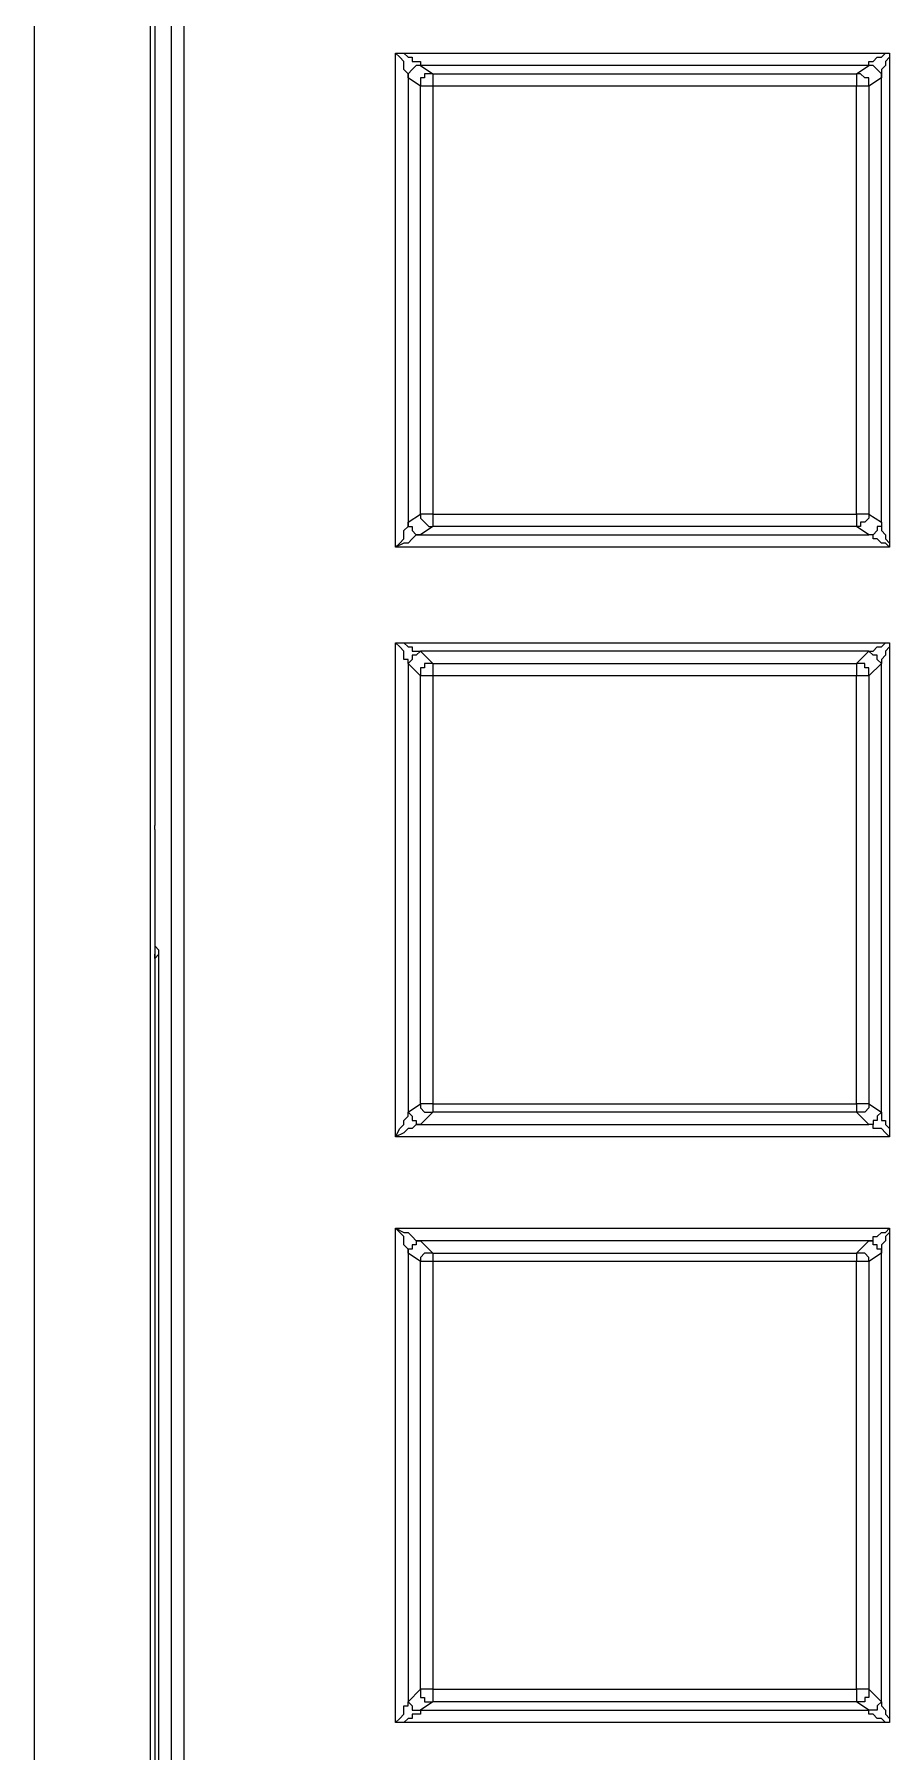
# Model space of a CAD drawing. Header units: centimetres. Extents: x -12.2 to 12.2, y -6.1 to 6.1.
# Drawn here: x -5.779 to -5.052, y 0.757 to 2.215 of the extents above; entities that cross this region are included whole.
import ezdxf

# ---------------------------------------------------------------- set-up
doc = ezdxf.new("R2010")
doc.units = ezdxf.units.CM
doc.header["$MEASUREMENT"] = 0
doc.layers.add('Camada 1', color=7, linetype='Continuous')

msp = doc.modelspace()

# ---------------------------------------------------------------- linework, layer by layer
at = {"layer": 'Camada 1', "lineweight": 9}
for points in [[(-5.65215, 3.74466), (-5.65215, 3.74466), (-5.65215, -2.02326), (-5.65215, -2.02326)], [(-5.66273, -2.02326), (-5.66273, -2.02326), (-5.66273, 3.72349), (-5.66273, 3.72349)], [(-5.77915, -2.05501), (-5.77915, -2.05501), (-5.77915, 3.66705), (-5.77915, 3.66705)], [(-5.68037, -2.05501), (-5.68037, -2.05501), (-5.68037, 3.66705), (-5.68037, 3.66705)], [(-5.67684, 2.44291), (-5.67684, 2.44291), (-5.67684, 1.54333), (-5.67684, 1.54333)], [(-5.47223, 2.19949), (-5.47223, 2.19949), (-5.05242, 2.19949), (-5.05242, 2.19949)], [(-5.47223, 1.77969), (-5.47223, 1.77969), (-5.47223, 2.19949), (-5.47223, 2.19949)], [(-5.07006, 2.18891), (-5.07006, 2.18891), (-5.45106, 2.18891), (-5.45106, 2.18891)], [(-5.45106, 2.18891), (-5.45106, 2.18891), (-5.44048, 2.18186), (-5.44048, 2.18186)], [(-5.08065, 2.18186), (-5.08065, 2.18186), (-5.07006, 2.18891), (-5.07006, 2.18891)], [(-5.05242, 2.19949), (-5.05242, 2.19949), (-5.05242, 1.77969), (-5.05242, 1.77969)], [(-5.46165, 2.17833), (-5.46165, 2.17833), (-5.46165, 1.80086), (-5.46165, 1.80086)], [(-5.45106, 2.17127), (-5.45106, 2.17127), (-5.46165, 2.17833), (-5.46165, 2.17833)], [(-5.44048, 2.18186), (-5.44048, 2.18186), (-5.08065, 2.18186), (-5.08065, 2.18186)], [(-5.05948, 2.17833), (-5.05948, 2.17833), (-5.07006, 2.17127), (-5.07006, 2.17127)], [(-5.05948, 1.80086), (-5.05948, 1.80086), (-5.05948, 2.17833), (-5.05948, 2.17833)], [(-5.45106, 1.80791), (-5.45106, 1.80791), (-5.45106, 2.17127), (-5.45106, 2.17127)], [(-5.08065, 2.17127), (-5.08065, 2.17127), (-5.44048, 2.17127), (-5.44048, 2.17127)], [(-5.44048, 2.17127), (-5.44048, 2.17127), (-5.44048, 1.80791), (-5.44048, 1.80791)], [(-5.08065, 1.80791), (-5.08065, 1.80791), (-5.08065, 2.17127), (-5.08065, 2.17127)], [(-5.07006, 2.17127), (-5.07006, 2.17127), (-5.07006, 1.80791), (-5.07006, 1.80791)], [(-5.46165, 1.80086), (-5.46165, 1.80086), (-5.45106, 1.80791), (-5.45106, 1.80791)], [(-5.44048, 1.79733), (-5.44048, 1.79733), (-5.45106, 1.79027), (-5.45106, 1.79027)], [(-5.44048, 1.80791), (-5.44048, 1.80791), (-5.08065, 1.80791), (-5.08065, 1.80791)], [(-5.08065, 1.79733), (-5.08065, 1.79733), (-5.44048, 1.79733), (-5.44048, 1.79733)], [(-5.07006, 1.79027), (-5.07006, 1.79027), (-5.08065, 1.79733), (-5.08065, 1.79733)], [(-5.07006, 1.80791), (-5.07006, 1.80791), (-5.05948, 1.80086), (-5.05948, 1.80086)], [(-5.45106, 1.79027), (-5.45106, 1.79027), (-5.07006, 1.79027), (-5.07006, 1.79027)], [(-5.05242, 1.77969), (-5.05242, 1.77969), (-5.47223, 1.77969), (-5.47223, 1.77969)], [(-5.47223, 1.69855), (-5.47223, 1.69855), (-5.05242, 1.69855), (-5.05242, 1.69855)], [(-5.47223, 1.27874), (-5.47223, 1.27874), (-5.47223, 1.69855), (-5.47223, 1.69855)], [(-5.05242, 1.69855), (-5.05242, 1.69855), (-5.05242, 1.27874), (-5.05242, 1.27874)], [(-5.46165, 1.68091), (-5.46165, 1.68091), (-5.46165, 1.29991), (-5.46165, 1.29991)], [(-5.45106, 1.67033), (-5.45106, 1.67033), (-5.46165, 1.68091), (-5.46165, 1.68091)], [(-5.07006, 1.69149), (-5.07006, 1.69149), (-5.45106, 1.69149), (-5.45106, 1.69149)], [(-5.45106, 1.69149), (-5.45106, 1.69149), (-5.44048, 1.68091), (-5.44048, 1.68091)], [(-5.44048, 1.68091), (-5.44048, 1.68091), (-5.08065, 1.68091), (-5.08065, 1.68091)], [(-5.08065, 1.68091), (-5.08065, 1.68091), (-5.07006, 1.69149), (-5.07006, 1.69149)], [(-5.05948, 1.68091), (-5.05948, 1.68091), (-5.07006, 1.67033), (-5.07006, 1.67033)], [(-5.05948, 1.29991), (-5.05948, 1.29991), (-5.05948, 1.68091), (-5.05948, 1.68091)], [(-5.45106, 1.30697), (-5.45106, 1.30697), (-5.45106, 1.67033), (-5.45106, 1.67033)], [(-5.08065, 1.67033), (-5.08065, 1.67033), (-5.44048, 1.67033), (-5.44048, 1.67033)], [(-5.44048, 1.67033), (-5.44048, 1.67033), (-5.44048, 1.30697), (-5.44048, 1.30697)], [(-5.08065, 1.30697), (-5.08065, 1.30697), (-5.08065, 1.67033), (-5.08065, 1.67033)], [(-5.07006, 1.67033), (-5.07006, 1.67033), (-5.07006, 1.30697), (-5.07006, 1.30697)], [(-5.67684, 1.5398), (-5.67684, 1.5398), (-5.67684, 1.54333), (-5.67684, 1.54333)], [(-5.67684, 1.5398), (-5.67684, 1.5398), (-5.67684, -1.55406), (-5.67684, -1.55406)], [(-5.67331, 1.43397), (-5.67331, 1.43397), (-5.67684, 1.43044), (-5.67684, 1.43044)], [(-5.67684, 1.43044), (-5.67684, 1.43044), (-5.67684, -1.4447), (-5.67684, -1.4447)], [(-5.67684, 1.43044), (-5.67684, 1.43044), (-5.67684, 1.43044), (-5.67684, 1.43044)], [(-5.67331, -1.44823), (-5.67331, -1.44823), (-5.67331, 1.43397), (-5.67331, 1.43397)], [(-5.46165, 1.29991), (-5.46165, 1.29991), (-5.45106, 1.30697), (-5.45106, 1.30697)], [(-5.44048, 1.29991), (-5.44048, 1.29991), (-5.45106, 1.28933), (-5.45106, 1.28933)], [(-5.44048, 1.30697), (-5.44048, 1.30697), (-5.08065, 1.30697), (-5.08065, 1.30697)], [(-5.08065, 1.29991), (-5.08065, 1.29991), (-5.44048, 1.29991), (-5.44048, 1.29991)], [(-5.07006, 1.28933), (-5.07006, 1.28933), (-5.08065, 1.29991), (-5.08065, 1.29991)], [(-5.07006, 1.30697), (-5.07006, 1.30697), (-5.05948, 1.29991), (-5.05948, 1.29991)], [(-5.45106, 1.28933), (-5.45106, 1.28933), (-5.07006, 1.28933), (-5.07006, 1.28933)], [(-5.05242, 1.27874), (-5.05242, 1.27874), (-5.47223, 1.27874), (-5.47223, 1.27874)], [(-5.47223, 1.20113), (-5.47223, 1.20113), (-5.05242, 1.20113), (-5.05242, 1.20113)], [(-5.47223, 0.78133), (-5.47223, 0.78133), (-5.47223, 1.20113), (-5.47223, 1.20113)], [(-5.05242, 1.20113), (-5.05242, 1.20113), (-5.05242, 0.78133), (-5.05242, 0.78133)], [(-5.07006, 1.19055), (-5.07006, 1.19055), (-5.45106, 1.19055), (-5.45106, 1.19055)], [(-5.45106, 1.19055), (-5.45106, 1.19055), (-5.44048, 1.17997), (-5.44048, 1.17997)], [(-5.08065, 1.17997), (-5.08065, 1.17997), (-5.07006, 1.19055), (-5.07006, 1.19055)], [(-5.46165, 1.17997), (-5.46165, 1.17997), (-5.46165, 0.79897), (-5.46165, 0.79897)], [(-5.45106, 1.17291), (-5.45106, 1.17291), (-5.46165, 1.17997), (-5.46165, 1.17997)], [(-5.45106, 0.80955), (-5.45106, 0.80955), (-5.45106, 1.17291), (-5.45106, 1.17291)], [(-5.44048, 1.17997), (-5.44048, 1.17997), (-5.08065, 1.17997), (-5.08065, 1.17997)], [(-5.44048, 1.17291), (-5.44048, 1.17291), (-5.44048, 0.80955), (-5.44048, 0.80955)], [(-5.08065, 1.17291), (-5.08065, 1.17291), (-5.44048, 1.17291), (-5.44048, 1.17291)], [(-5.08065, 0.80955), (-5.08065, 0.80955), (-5.08065, 1.17291), (-5.08065, 1.17291)], [(-5.05948, 1.17997), (-5.05948, 1.17997), (-5.07006, 1.17291), (-5.07006, 1.17291)], [(-5.07006, 1.17291), (-5.07006, 1.17291), (-5.07006, 0.80955), (-5.07006, 0.80955)], [(-5.05948, 0.79897), (-5.05948, 0.79897), (-5.05948, 1.17997), (-5.05948, 1.17997)], [(-5.46165, 0.79897), (-5.46165, 0.79897), (-5.45106, 0.80955), (-5.45106, 0.80955)], [(-5.44048, 0.80955), (-5.44048, 0.80955), (-5.08065, 0.80955), (-5.08065, 0.80955)], [(-5.07006, 0.80955), (-5.07006, 0.80955), (-5.05948, 0.79897), (-5.05948, 0.79897)], [(-5.44048, 0.79897), (-5.44048, 0.79897), (-5.45106, 0.79191), (-5.45106, 0.79191)], [(-5.45106, 0.79191), (-5.45106, 0.79191), (-5.07006, 0.79191), (-5.07006, 0.79191)], [(-5.08065, 0.79897), (-5.08065, 0.79897), (-5.44048, 0.79897), (-5.44048, 0.79897)], [(-5.07006, 0.79191), (-5.07006, 0.79191), (-5.08065, 0.79897), (-5.08065, 0.79897)], [(-5.05242, 0.78133), (-5.05242, 0.78133), (-5.47223, 0.78133), (-5.47223, 0.78133)]]:
    msp.add_open_spline(points, degree=3, dxfattribs=at)
for points, knots in [([(-5.46165, 2.17833), (-5.46165, 2.17833), (-5.46165, 2.18186), (-5.46165, 2.18186), (-5.46165, 2.18186), (-5.46517, 2.18538), (-5.46517, 2.18538), (-5.46517, 2.18538), (-5.46517, 2.18891), (-5.46517, 2.18891), (-5.46517, 2.18891), (-5.46517, 2.19244), (-5.46517, 2.19244), (-5.46517, 2.19244), (-5.4687, 2.19597), (-5.4687, 2.19597), (-5.4687, 2.19597), (-5.47223, 2.19949), (-5.47223, 2.19949)], [0, 0, 0, 0, 0.1666667, 0.1666667, 0.1666667, 0.3333333, 0.3333333, 0.3333333, 0.5, 0.5, 0.5, 0.6666667, 0.6666667, 0.6666667, 0.8333333, 0.8333333, 0.8333333, 1, 1, 1, 1]), ([(-5.47223, 2.19949), (-5.47223, 2.19949), (-5.46517, 2.19949), (-5.46517, 2.19949), (-5.46517, 2.19949), (-5.46165, 2.19597), (-5.46165, 2.19597), (-5.46165, 2.19597), (-5.45812, 2.19597), (-5.45812, 2.19597), (-5.45812, 2.19597), (-5.45812, 2.19244), (-5.45812, 2.19244), (-5.45812, 2.19244), (-5.45459, 2.19244), (-5.45459, 2.19244), (-5.45459, 2.19244), (-5.45106, 2.19244), (-5.45106, 2.19244), (-5.45106, 2.19244), (-5.45106, 2.18891), (-5.45106, 2.18891)], [0, 0, 0, 0, 0.1428571, 0.1428571, 0.1428571, 0.2857143, 0.2857143, 0.2857143, 0.4285714, 0.4285714, 0.4285714, 0.5714286, 0.5714286, 0.5714286, 0.7142857, 0.7142857, 0.7142857, 0.8571429, 0.8571429, 0.8571429, 1, 1, 1, 1]), ([(-5.45106, 2.18891), (-5.45106, 2.18891), (-5.45106, 2.18891), (-5.45106, 2.18891), (-5.45106, 2.18891), (-5.45459, 2.18891), (-5.45459, 2.18891), (-5.45459, 2.18891), (-5.45812, 2.18538), (-5.45812, 2.18538), (-5.45812, 2.18538), (-5.46165, 2.18186), (-5.46165, 2.18186), (-5.46165, 2.18186), (-5.46165, 2.17833), (-5.46165, 2.17833)], [0, 0, 0, 0, 0.2, 0.2, 0.2, 0.4, 0.4, 0.4, 0.6, 0.6, 0.6, 0.8, 0.8, 0.8, 1, 1, 1, 1]), ([(-5.07006, 2.18891), (-5.07006, 2.18891), (-5.07006, 2.18891), (-5.07006, 2.18891), (-5.07006, 2.18891), (-5.07006, 2.19244), (-5.07006, 2.19244), (-5.07006, 2.19244), (-5.06654, 2.19244), (-5.06654, 2.19244), (-5.06654, 2.19244), (-5.06301, 2.19597), (-5.06301, 2.19597), (-5.06301, 2.19597), (-5.05948, 2.19597), (-5.05948, 2.19597), (-5.05948, 2.19597), (-5.05595, 2.19949), (-5.05595, 2.19949), (-5.05595, 2.19949), (-5.05242, 2.19949), (-5.05242, 2.19949)], [0, 0, 0, 0, 0.1428571, 0.1428571, 0.1428571, 0.2857143, 0.2857143, 0.2857143, 0.4285714, 0.4285714, 0.4285714, 0.5714286, 0.5714286, 0.5714286, 0.7142857, 0.7142857, 0.7142857, 0.8571429, 0.8571429, 0.8571429, 1, 1, 1, 1]), ([(-5.05948, 2.17833), (-5.05948, 2.17833), (-5.05948, 2.18186), (-5.05948, 2.18186), (-5.05948, 2.18186), (-5.06301, 2.18538), (-5.06301, 2.18538), (-5.06301, 2.18538), (-5.06654, 2.18891), (-5.06654, 2.18891), (-5.06654, 2.18891), (-5.07006, 2.18891), (-5.07006, 2.18891)], [0, 0, 0, 0, 0.25, 0.25, 0.25, 0.5, 0.5, 0.5, 0.75, 0.75, 0.75, 1, 1, 1, 1]), ([(-5.05242, 2.19949), (-5.05242, 2.19949), (-5.05242, 2.19597), (-5.05242, 2.19597), (-5.05242, 2.19597), (-5.05595, 2.19244), (-5.05595, 2.19244), (-5.05595, 2.19244), (-5.05595, 2.18891), (-5.05595, 2.18891), (-5.05595, 2.18891), (-5.05948, 2.18538), (-5.05948, 2.18538), (-5.05948, 2.18538), (-5.05948, 2.18186), (-5.05948, 2.18186), (-5.05948, 2.18186), (-5.05948, 2.17833), (-5.05948, 2.17833)], [0, 0, 0, 0, 0.1666667, 0.1666667, 0.1666667, 0.3333333, 0.3333333, 0.3333333, 0.5, 0.5, 0.5, 0.6666667, 0.6666667, 0.6666667, 0.8333333, 0.8333333, 0.8333333, 1, 1, 1, 1]), ([(-5.44048, 2.18186), (-5.44048, 2.18186), (-5.44401, 2.18186), (-5.44401, 2.18186), (-5.44401, 2.18186), (-5.44754, 2.18186), (-5.44754, 2.18186), (-5.44754, 2.18186), (-5.44754, 2.17833), (-5.44754, 2.17833), (-5.44754, 2.17833), (-5.45106, 2.17833), (-5.45106, 2.17833), (-5.45106, 2.17833), (-5.45106, 2.1748), (-5.45106, 2.1748), (-5.45106, 2.1748), (-5.45106, 2.17127), (-5.45106, 2.17127)], [0, 0, 0, 0, 0.1666667, 0.1666667, 0.1666667, 0.3333333, 0.3333333, 0.3333333, 0.5, 0.5, 0.5, 0.6666667, 0.6666667, 0.6666667, 0.8333333, 0.8333333, 0.8333333, 1, 1, 1, 1]), ([(-5.44048, 2.18186), (-5.44048, 2.18186), (-5.44048, 2.18186), (-5.44048, 2.18186), (-5.44048, 2.18186), (-5.44048, 2.17833), (-5.44048, 2.17833), (-5.44048, 2.17833), (-5.44048, 2.1748), (-5.44048, 2.1748), (-5.44048, 2.1748), (-5.44048, 2.17127), (-5.44048, 2.17127)], [0, 0, 0, 0, 0.25, 0.25, 0.25, 0.5, 0.5, 0.5, 0.75, 0.75, 0.75, 1, 1, 1, 1]), ([(-5.07006, 2.17127), (-5.07006, 2.17127), (-5.07006, 2.1748), (-5.07006, 2.1748), (-5.07006, 2.1748), (-5.07006, 2.17833), (-5.07006, 2.17833), (-5.07006, 2.17833), (-5.07359, 2.17833), (-5.07359, 2.17833), (-5.07359, 2.17833), (-5.07712, 2.18186), (-5.07712, 2.18186), (-5.07712, 2.18186), (-5.08065, 2.18186), (-5.08065, 2.18186)], [0, 0, 0, 0, 0.2, 0.2, 0.2, 0.4, 0.4, 0.4, 0.6, 0.6, 0.6, 0.8, 0.8, 0.8, 1, 1, 1, 1]), ([(-5.08065, 2.18186), (-5.08065, 2.18186), (-5.08065, 2.18186), (-5.08065, 2.18186), (-5.08065, 2.18186), (-5.08065, 2.17833), (-5.08065, 2.17833), (-5.08065, 2.17833), (-5.08065, 2.1748), (-5.08065, 2.1748), (-5.08065, 2.1748), (-5.08065, 2.17127), (-5.08065, 2.17127)], [0, 0, 0, 0, 0.25, 0.25, 0.25, 0.5, 0.5, 0.5, 0.75, 0.75, 0.75, 1, 1, 1, 1]), ([(-5.44048, 2.17127), (-5.44048, 2.17127), (-5.44401, 2.17127), (-5.44401, 2.17127), (-5.44401, 2.17127), (-5.44754, 2.17127), (-5.44754, 2.17127), (-5.44754, 2.17127), (-5.45106, 2.17127), (-5.45106, 2.17127)], [0, 0, 0, 0, 0.3333333, 0.3333333, 0.3333333, 0.6666667, 0.6666667, 0.6666667, 1, 1, 1, 1]), ([(-5.07006, 2.17127), (-5.07006, 2.17127), (-5.07006, 2.17127), (-5.07006, 2.17127), (-5.07006, 2.17127), (-5.07359, 2.17127), (-5.07359, 2.17127), (-5.07359, 2.17127), (-5.07712, 2.17127), (-5.07712, 2.17127), (-5.07712, 2.17127), (-5.08065, 2.17127), (-5.08065, 2.17127)], [0, 0, 0, 0, 0.25, 0.25, 0.25, 0.5, 0.5, 0.5, 0.75, 0.75, 0.75, 1, 1, 1, 1]), ([(-5.47223, 1.77969), (-5.47223, 1.77969), (-5.4687, 1.78322), (-5.4687, 1.78322), (-5.4687, 1.78322), (-5.46517, 1.78674), (-5.46517, 1.78674), (-5.46517, 1.78674), (-5.46517, 1.79027), (-5.46517, 1.79027), (-5.46517, 1.79027), (-5.46517, 1.7938), (-5.46517, 1.7938), (-5.46517, 1.7938), (-5.46165, 1.79733), (-5.46165, 1.79733), (-5.46165, 1.79733), (-5.46165, 1.80086), (-5.46165, 1.80086)], [0, 0, 0, 0, 0.1666667, 0.1666667, 0.1666667, 0.3333333, 0.3333333, 0.3333333, 0.5, 0.5, 0.5, 0.6666667, 0.6666667, 0.6666667, 0.8333333, 0.8333333, 0.8333333, 1, 1, 1, 1]), ([(-5.46165, 1.80086), (-5.46165, 1.80086), (-5.46165, 1.79733), (-5.46165, 1.79733), (-5.46165, 1.79733), (-5.45812, 1.79733), (-5.45812, 1.79733), (-5.45812, 1.79733), (-5.45812, 1.7938), (-5.45812, 1.7938), (-5.45812, 1.7938), (-5.45459, 1.79027), (-5.45459, 1.79027), (-5.45459, 1.79027), (-5.45106, 1.79027), (-5.45106, 1.79027)], [0, 0, 0, 0, 0.2, 0.2, 0.2, 0.4, 0.4, 0.4, 0.6, 0.6, 0.6, 0.8, 0.8, 0.8, 1, 1, 1, 1]), ([(-5.45106, 1.80791), (-5.45106, 1.80791), (-5.45106, 1.80791), (-5.45106, 1.80791), (-5.45106, 1.80791), (-5.45106, 1.80438), (-5.45106, 1.80438), (-5.45106, 1.80438), (-5.44754, 1.80086), (-5.44754, 1.80086), (-5.44754, 1.80086), (-5.44401, 1.79733), (-5.44401, 1.79733), (-5.44401, 1.79733), (-5.44048, 1.79733), (-5.44048, 1.79733)], [0, 0, 0, 0, 0.2, 0.2, 0.2, 0.4, 0.4, 0.4, 0.6, 0.6, 0.6, 0.8, 0.8, 0.8, 1, 1, 1, 1]), ([(-5.44048, 1.80791), (-5.44048, 1.80791), (-5.44401, 1.80791), (-5.44401, 1.80791), (-5.44401, 1.80791), (-5.44754, 1.80791), (-5.44754, 1.80791), (-5.44754, 1.80791), (-5.45106, 1.80791), (-5.45106, 1.80791)], [0, 0, 0, 0, 0.3333333, 0.3333333, 0.3333333, 0.6666667, 0.6666667, 0.6666667, 1, 1, 1, 1]), ([(-5.44048, 1.80791), (-5.44048, 1.80791), (-5.44048, 1.80791), (-5.44048, 1.80791), (-5.44048, 1.80791), (-5.44048, 1.80438), (-5.44048, 1.80438), (-5.44048, 1.80438), (-5.44048, 1.80086), (-5.44048, 1.80086), (-5.44048, 1.80086), (-5.44048, 1.79733), (-5.44048, 1.79733)], [0, 0, 0, 0, 0.25, 0.25, 0.25, 0.5, 0.5, 0.5, 0.75, 0.75, 0.75, 1, 1, 1, 1]), ([(-5.07006, 1.80791), (-5.07006, 1.80791), (-5.07006, 1.80791), (-5.07006, 1.80791), (-5.07006, 1.80791), (-5.07006, 1.80438), (-5.07006, 1.80438), (-5.07006, 1.80438), (-5.07359, 1.80086), (-5.07359, 1.80086), (-5.07359, 1.80086), (-5.07712, 1.80086), (-5.07712, 1.80086), (-5.07712, 1.80086), (-5.07712, 1.79733), (-5.07712, 1.79733), (-5.07712, 1.79733), (-5.08065, 1.79733), (-5.08065, 1.79733)], [0, 0, 0, 0, 0.1666667, 0.1666667, 0.1666667, 0.3333333, 0.3333333, 0.3333333, 0.5, 0.5, 0.5, 0.6666667, 0.6666667, 0.6666667, 0.8333333, 0.8333333, 0.8333333, 1, 1, 1, 1]), ([(-5.08065, 1.80791), (-5.08065, 1.80791), (-5.08065, 1.80791), (-5.08065, 1.80791), (-5.08065, 1.80791), (-5.08065, 1.80438), (-5.08065, 1.80438), (-5.08065, 1.80438), (-5.08065, 1.80086), (-5.08065, 1.80086), (-5.08065, 1.80086), (-5.08065, 1.79733), (-5.08065, 1.79733)], [0, 0, 0, 0, 0.25, 0.25, 0.25, 0.5, 0.5, 0.5, 0.75, 0.75, 0.75, 1, 1, 1, 1]), ([(-5.07006, 1.80791), (-5.07006, 1.80791), (-5.07006, 1.80791), (-5.07006, 1.80791), (-5.07006, 1.80791), (-5.07359, 1.80791), (-5.07359, 1.80791), (-5.07359, 1.80791), (-5.07712, 1.80791), (-5.07712, 1.80791), (-5.07712, 1.80791), (-5.08065, 1.80791), (-5.08065, 1.80791)], [0, 0, 0, 0, 0.25, 0.25, 0.25, 0.5, 0.5, 0.5, 0.75, 0.75, 0.75, 1, 1, 1, 1]), ([(-5.05948, 1.80086), (-5.05948, 1.80086), (-5.05948, 1.79733), (-5.05948, 1.79733), (-5.05948, 1.79733), (-5.06301, 1.79733), (-5.06301, 1.79733), (-5.06301, 1.79733), (-5.06301, 1.7938), (-5.06301, 1.7938), (-5.06301, 1.7938), (-5.06654, 1.79027), (-5.06654, 1.79027), (-5.06654, 1.79027), (-5.07006, 1.79027), (-5.07006, 1.79027)], [0, 0, 0, 0, 0.2, 0.2, 0.2, 0.4, 0.4, 0.4, 0.6, 0.6, 0.6, 0.8, 0.8, 0.8, 1, 1, 1, 1]), ([(-5.05948, 1.80086), (-5.05948, 1.80086), (-5.05948, 1.80086), (-5.05948, 1.80086), (-5.05948, 1.80086), (-5.05948, 1.79733), (-5.05948, 1.79733), (-5.05948, 1.79733), (-5.05948, 1.7938), (-5.05948, 1.7938), (-5.05948, 1.7938), (-5.05595, 1.79027), (-5.05595, 1.79027), (-5.05595, 1.79027), (-5.05595, 1.78674), (-5.05595, 1.78674), (-5.05595, 1.78674), (-5.05242, 1.78322), (-5.05242, 1.78322), (-5.05242, 1.78322), (-5.05242, 1.77969), (-5.05242, 1.77969)], [0, 0, 0, 0, 0.1428571, 0.1428571, 0.1428571, 0.2857143, 0.2857143, 0.2857143, 0.4285714, 0.4285714, 0.4285714, 0.5714286, 0.5714286, 0.5714286, 0.7142857, 0.7142857, 0.7142857, 0.8571429, 0.8571429, 0.8571429, 1, 1, 1, 1]), ([(-5.45106, 1.79027), (-5.45106, 1.79027), (-5.45106, 1.79027), (-5.45106, 1.79027), (-5.45106, 1.79027), (-5.45459, 1.79027), (-5.45459, 1.79027), (-5.45459, 1.79027), (-5.45812, 1.78674), (-5.45812, 1.78674), (-5.45812, 1.78674), (-5.46165, 1.78322), (-5.46165, 1.78322), (-5.46165, 1.78322), (-5.46517, 1.78322), (-5.46517, 1.78322), (-5.46517, 1.78322), (-5.47223, 1.77969), (-5.47223, 1.77969)], [0, 0, 0, 0, 0.1666667, 0.1666667, 0.1666667, 0.3333333, 0.3333333, 0.3333333, 0.5, 0.5, 0.5, 0.6666667, 0.6666667, 0.6666667, 0.8333333, 0.8333333, 0.8333333, 1, 1, 1, 1]), ([(-5.05242, 1.77969), (-5.05242, 1.77969), (-5.05595, 1.78322), (-5.05595, 1.78322), (-5.05595, 1.78322), (-5.05948, 1.78322), (-5.05948, 1.78322), (-5.05948, 1.78322), (-5.06301, 1.78674), (-5.06301, 1.78674), (-5.06301, 1.78674), (-5.06654, 1.78674), (-5.06654, 1.78674), (-5.06654, 1.78674), (-5.06654, 1.79027), (-5.06654, 1.79027), (-5.06654, 1.79027), (-5.07006, 1.79027), (-5.07006, 1.79027)], [0, 0, 0, 0, 0.1666667, 0.1666667, 0.1666667, 0.3333333, 0.3333333, 0.3333333, 0.5, 0.5, 0.5, 0.6666667, 0.6666667, 0.6666667, 0.8333333, 0.8333333, 0.8333333, 1, 1, 1, 1]), ([(-5.46165, 1.68091), (-5.46165, 1.68091), (-5.46165, 1.68091), (-5.46165, 1.68091), (-5.46165, 1.68091), (-5.46165, 1.68444), (-5.46165, 1.68444), (-5.46165, 1.68444), (-5.46517, 1.68444), (-5.46517, 1.68444), (-5.46517, 1.68444), (-5.46517, 1.68797), (-5.46517, 1.68797), (-5.46517, 1.68797), (-5.46517, 1.69149), (-5.46517, 1.69149), (-5.46517, 1.69149), (-5.4687, 1.69502), (-5.4687, 1.69502), (-5.4687, 1.69502), (-5.47223, 1.69855), (-5.47223, 1.69855)], [0, 0, 0, 0, 0.1428571, 0.1428571, 0.1428571, 0.2857143, 0.2857143, 0.2857143, 0.4285714, 0.4285714, 0.4285714, 0.5714286, 0.5714286, 0.5714286, 0.7142857, 0.7142857, 0.7142857, 0.8571429, 0.8571429, 0.8571429, 1, 1, 1, 1]), ([(-5.47223, 1.69855), (-5.47223, 1.69855), (-5.46517, 1.69855), (-5.46517, 1.69855), (-5.46517, 1.69855), (-5.46165, 1.69502), (-5.46165, 1.69502), (-5.46165, 1.69502), (-5.45812, 1.69502), (-5.45812, 1.69502), (-5.45812, 1.69502), (-5.45812, 1.69149), (-5.45812, 1.69149), (-5.45812, 1.69149), (-5.45459, 1.69149), (-5.45459, 1.69149), (-5.45459, 1.69149), (-5.45106, 1.69149), (-5.45106, 1.69149)], [0, 0, 0, 0, 0.1666667, 0.1666667, 0.1666667, 0.3333333, 0.3333333, 0.3333333, 0.5, 0.5, 0.5, 0.6666667, 0.6666667, 0.6666667, 0.8333333, 0.8333333, 0.8333333, 1, 1, 1, 1]), ([(-5.07006, 1.69149), (-5.07006, 1.69149), (-5.07006, 1.69149), (-5.07006, 1.69149), (-5.07006, 1.69149), (-5.06654, 1.69149), (-5.06654, 1.69149), (-5.06654, 1.69149), (-5.06301, 1.69502), (-5.06301, 1.69502), (-5.06301, 1.69502), (-5.05948, 1.69502), (-5.05948, 1.69502), (-5.05948, 1.69502), (-5.05595, 1.69855), (-5.05595, 1.69855), (-5.05595, 1.69855), (-5.05242, 1.69855), (-5.05242, 1.69855)], [0, 0, 0, 0, 0.1666667, 0.1666667, 0.1666667, 0.3333333, 0.3333333, 0.3333333, 0.5, 0.5, 0.5, 0.6666667, 0.6666667, 0.6666667, 0.8333333, 0.8333333, 0.8333333, 1, 1, 1, 1]), ([(-5.05242, 1.69855), (-5.05242, 1.69855), (-5.05242, 1.69502), (-5.05242, 1.69502), (-5.05242, 1.69502), (-5.05595, 1.69149), (-5.05595, 1.69149), (-5.05595, 1.69149), (-5.05595, 1.68797), (-5.05595, 1.68797), (-5.05595, 1.68797), (-5.05948, 1.68444), (-5.05948, 1.68444), (-5.05948, 1.68444), (-5.05948, 1.68091), (-5.05948, 1.68091)], [0, 0, 0, 0, 0.2, 0.2, 0.2, 0.4, 0.4, 0.4, 0.6, 0.6, 0.6, 0.8, 0.8, 0.8, 1, 1, 1, 1]), ([(-5.45106, 1.69149), (-5.45106, 1.69149), (-5.45106, 1.69149), (-5.45106, 1.69149), (-5.45106, 1.69149), (-5.45459, 1.68797), (-5.45459, 1.68797), (-5.45459, 1.68797), (-5.45812, 1.68797), (-5.45812, 1.68797), (-5.45812, 1.68797), (-5.45812, 1.68444), (-5.45812, 1.68444), (-5.45812, 1.68444), (-5.46165, 1.68091), (-5.46165, 1.68091)], [0, 0, 0, 0, 0.2, 0.2, 0.2, 0.4, 0.4, 0.4, 0.6, 0.6, 0.6, 0.8, 0.8, 0.8, 1, 1, 1, 1]), ([(-5.44048, 1.68091), (-5.44048, 1.68091), (-5.44401, 1.68091), (-5.44401, 1.68091), (-5.44401, 1.68091), (-5.44754, 1.68091), (-5.44754, 1.68091), (-5.44754, 1.68091), (-5.44754, 1.67738), (-5.44754, 1.67738), (-5.44754, 1.67738), (-5.45106, 1.67738), (-5.45106, 1.67738), (-5.45106, 1.67738), (-5.45106, 1.67385), (-5.45106, 1.67385), (-5.45106, 1.67385), (-5.45106, 1.67033), (-5.45106, 1.67033)], [0, 0, 0, 0, 0.1666667, 0.1666667, 0.1666667, 0.3333333, 0.3333333, 0.3333333, 0.5, 0.5, 0.5, 0.6666667, 0.6666667, 0.6666667, 0.8333333, 0.8333333, 0.8333333, 1, 1, 1, 1]), ([(-5.44048, 1.68091), (-5.44048, 1.68091), (-5.44048, 1.68091), (-5.44048, 1.68091), (-5.44048, 1.68091), (-5.44048, 1.67738), (-5.44048, 1.67738), (-5.44048, 1.67738), (-5.44048, 1.67385), (-5.44048, 1.67385), (-5.44048, 1.67385), (-5.44048, 1.67033), (-5.44048, 1.67033)], [0, 0, 0, 0, 0.25, 0.25, 0.25, 0.5, 0.5, 0.5, 0.75, 0.75, 0.75, 1, 1, 1, 1]), ([(-5.07006, 1.67033), (-5.07006, 1.67033), (-5.07006, 1.67385), (-5.07006, 1.67385), (-5.07006, 1.67385), (-5.07006, 1.67738), (-5.07006, 1.67738), (-5.07006, 1.67738), (-5.07359, 1.67738), (-5.07359, 1.67738), (-5.07359, 1.67738), (-5.07359, 1.68091), (-5.07359, 1.68091), (-5.07359, 1.68091), (-5.07712, 1.68091), (-5.07712, 1.68091), (-5.07712, 1.68091), (-5.08065, 1.68091), (-5.08065, 1.68091)], [0, 0, 0, 0, 0.1666667, 0.1666667, 0.1666667, 0.3333333, 0.3333333, 0.3333333, 0.5, 0.5, 0.5, 0.6666667, 0.6666667, 0.6666667, 0.8333333, 0.8333333, 0.8333333, 1, 1, 1, 1]), ([(-5.08065, 1.68091), (-5.08065, 1.68091), (-5.08065, 1.68091), (-5.08065, 1.68091), (-5.08065, 1.68091), (-5.08065, 1.67738), (-5.08065, 1.67738), (-5.08065, 1.67738), (-5.08065, 1.67385), (-5.08065, 1.67385), (-5.08065, 1.67385), (-5.08065, 1.67033), (-5.08065, 1.67033)], [0, 0, 0, 0, 0.25, 0.25, 0.25, 0.5, 0.5, 0.5, 0.75, 0.75, 0.75, 1, 1, 1, 1]), ([(-5.05948, 1.68091), (-5.05948, 1.68091), (-5.05948, 1.68091), (-5.05948, 1.68091), (-5.05948, 1.68091), (-5.06301, 1.68444), (-5.06301, 1.68444), (-5.06301, 1.68444), (-5.06301, 1.68797), (-5.06301, 1.68797), (-5.06301, 1.68797), (-5.06654, 1.68797), (-5.06654, 1.68797), (-5.06654, 1.68797), (-5.07006, 1.69149), (-5.07006, 1.69149)], [0, 0, 0, 0, 0.2, 0.2, 0.2, 0.4, 0.4, 0.4, 0.6, 0.6, 0.6, 0.8, 0.8, 0.8, 1, 1, 1, 1]), ([(-5.44048, 1.67033), (-5.44048, 1.67033), (-5.44401, 1.67033), (-5.44401, 1.67033), (-5.44401, 1.67033), (-5.44754, 1.67033), (-5.44754, 1.67033), (-5.44754, 1.67033), (-5.45106, 1.67033), (-5.45106, 1.67033)], [0, 0, 0, 0, 0.3333333, 0.3333333, 0.3333333, 0.6666667, 0.6666667, 0.6666667, 1, 1, 1, 1]), ([(-5.07006, 1.67033), (-5.07006, 1.67033), (-5.07006, 1.67033), (-5.07006, 1.67033), (-5.07006, 1.67033), (-5.07359, 1.67033), (-5.07359, 1.67033), (-5.07359, 1.67033), (-5.07712, 1.67033), (-5.07712, 1.67033), (-5.07712, 1.67033), (-5.08065, 1.67033), (-5.08065, 1.67033)], [0, 0, 0, 0, 0.25, 0.25, 0.25, 0.5, 0.5, 0.5, 0.75, 0.75, 0.75, 1, 1, 1, 1]), ([(-5.67331, 1.43397), (-5.67331, 1.43397), (-5.67331, 1.43397), (-5.67331, 1.43397), (-5.67331, 1.43397), (-5.67331, 1.43749), (-5.67331, 1.43749), (-5.67331, 1.43749), (-5.67684, 1.44102), (-5.67684, 1.44102)], [0, 0, 0, 0, 0.3333333, 0.3333333, 0.3333333, 0.6666667, 0.6666667, 0.6666667, 1, 1, 1, 1]), ([(-5.67684, 1.43044), (-5.67684, 1.43044), (-5.67684, 1.43044), (-5.67684, 1.43044), (-5.67684, 1.43044), (-5.67684, 1.43397), (-5.67684, 1.43397)], [0, 0, 0, 0, 0.5, 0.5, 0.5, 1, 1, 1, 1]), ([(-5.47223, 1.27874), (-5.47223, 1.27874), (-5.4687, 1.2858), (-5.4687, 1.2858), (-5.4687, 1.2858), (-5.46517, 1.28933), (-5.46517, 1.28933), (-5.46517, 1.28933), (-5.46517, 1.29285), (-5.46517, 1.29285), (-5.46517, 1.29285), (-5.46165, 1.29638), (-5.46165, 1.29638), (-5.46165, 1.29638), (-5.46165, 1.29991), (-5.46165, 1.29991)], [0, 0, 0, 0, 0.2, 0.2, 0.2, 0.4, 0.4, 0.4, 0.6, 0.6, 0.6, 0.8, 0.8, 0.8, 1, 1, 1, 1]), ([(-5.46165, 1.29991), (-5.46165, 1.29991), (-5.46165, 1.29991), (-5.46165, 1.29991), (-5.46165, 1.29991), (-5.45812, 1.29638), (-5.45812, 1.29638), (-5.45812, 1.29638), (-5.45812, 1.29285), (-5.45812, 1.29285), (-5.45812, 1.29285), (-5.45459, 1.29285), (-5.45459, 1.29285), (-5.45459, 1.29285), (-5.45459, 1.28933), (-5.45459, 1.28933), (-5.45459, 1.28933), (-5.45106, 1.28933), (-5.45106, 1.28933)], [0, 0, 0, 0, 0.1666667, 0.1666667, 0.1666667, 0.3333333, 0.3333333, 0.3333333, 0.5, 0.5, 0.5, 0.6666667, 0.6666667, 0.6666667, 0.8333333, 0.8333333, 0.8333333, 1, 1, 1, 1]), ([(-5.45106, 1.30697), (-5.45106, 1.30697), (-5.45106, 1.30697), (-5.45106, 1.30697), (-5.45106, 1.30697), (-5.45106, 1.30344), (-5.45106, 1.30344), (-5.45106, 1.30344), (-5.44754, 1.29991), (-5.44754, 1.29991), (-5.44754, 1.29991), (-5.44401, 1.29991), (-5.44401, 1.29991), (-5.44401, 1.29991), (-5.44048, 1.29991), (-5.44048, 1.29991)], [0, 0, 0, 0, 0.2, 0.2, 0.2, 0.4, 0.4, 0.4, 0.6, 0.6, 0.6, 0.8, 0.8, 0.8, 1, 1, 1, 1]), ([(-5.44048, 1.30697), (-5.44048, 1.30697), (-5.44401, 1.30697), (-5.44401, 1.30697), (-5.44401, 1.30697), (-5.44754, 1.30697), (-5.44754, 1.30697), (-5.44754, 1.30697), (-5.45106, 1.30697), (-5.45106, 1.30697)], [0, 0, 0, 0, 0.3333333, 0.3333333, 0.3333333, 0.6666667, 0.6666667, 0.6666667, 1, 1, 1, 1]), ([(-5.44048, 1.30697), (-5.44048, 1.30697), (-5.44048, 1.30697), (-5.44048, 1.30697), (-5.44048, 1.30697), (-5.44048, 1.30344), (-5.44048, 1.30344), (-5.44048, 1.30344), (-5.44048, 1.29991), (-5.44048, 1.29991)], [0, 0, 0, 0, 0.3333333, 0.3333333, 0.3333333, 0.6666667, 0.6666667, 0.6666667, 1, 1, 1, 1]), ([(-5.07006, 1.30697), (-5.07006, 1.30697), (-5.07006, 1.30697), (-5.07006, 1.30697), (-5.07006, 1.30697), (-5.07006, 1.30344), (-5.07006, 1.30344), (-5.07006, 1.30344), (-5.07359, 1.29991), (-5.07359, 1.29991), (-5.07359, 1.29991), (-5.07712, 1.29991), (-5.07712, 1.29991), (-5.07712, 1.29991), (-5.08065, 1.29991), (-5.08065, 1.29991)], [0, 0, 0, 0, 0.2, 0.2, 0.2, 0.4, 0.4, 0.4, 0.6, 0.6, 0.6, 0.8, 0.8, 0.8, 1, 1, 1, 1]), ([(-5.08065, 1.30697), (-5.08065, 1.30697), (-5.08065, 1.30697), (-5.08065, 1.30697), (-5.08065, 1.30697), (-5.08065, 1.30344), (-5.08065, 1.30344), (-5.08065, 1.30344), (-5.08065, 1.29991), (-5.08065, 1.29991)], [0, 0, 0, 0, 0.3333333, 0.3333333, 0.3333333, 0.6666667, 0.6666667, 0.6666667, 1, 1, 1, 1]), ([(-5.07006, 1.30697), (-5.07006, 1.30697), (-5.07006, 1.30697), (-5.07006, 1.30697), (-5.07006, 1.30697), (-5.07359, 1.30697), (-5.07359, 1.30697), (-5.07359, 1.30697), (-5.07712, 1.30697), (-5.07712, 1.30697), (-5.07712, 1.30697), (-5.08065, 1.30697), (-5.08065, 1.30697)], [0, 0, 0, 0, 0.25, 0.25, 0.25, 0.5, 0.5, 0.5, 0.75, 0.75, 0.75, 1, 1, 1, 1]), ([(-5.05948, 1.29991), (-5.05948, 1.29991), (-5.05948, 1.29991), (-5.05948, 1.29991), (-5.05948, 1.29991), (-5.06301, 1.29638), (-5.06301, 1.29638), (-5.06301, 1.29638), (-5.06301, 1.29285), (-5.06301, 1.29285), (-5.06301, 1.29285), (-5.06654, 1.29285), (-5.06654, 1.29285), (-5.06654, 1.29285), (-5.06654, 1.28933), (-5.06654, 1.28933), (-5.06654, 1.28933), (-5.07006, 1.28933), (-5.07006, 1.28933)], [0, 0, 0, 0, 0.1666667, 0.1666667, 0.1666667, 0.3333333, 0.3333333, 0.3333333, 0.5, 0.5, 0.5, 0.6666667, 0.6666667, 0.6666667, 0.8333333, 0.8333333, 0.8333333, 1, 1, 1, 1]), ([(-5.05948, 1.29991), (-5.05948, 1.29991), (-5.05948, 1.29991), (-5.05948, 1.29991), (-5.05948, 1.29991), (-5.05948, 1.29638), (-5.05948, 1.29638), (-5.05948, 1.29638), (-5.05948, 1.29285), (-5.05948, 1.29285), (-5.05948, 1.29285), (-5.05595, 1.29285), (-5.05595, 1.29285), (-5.05595, 1.29285), (-5.05595, 1.28933), (-5.05595, 1.28933), (-5.05595, 1.28933), (-5.05242, 1.2858), (-5.05242, 1.2858), (-5.05242, 1.2858), (-5.05242, 1.27874), (-5.05242, 1.27874)], [0, 0, 0, 0, 0.1428571, 0.1428571, 0.1428571, 0.2857143, 0.2857143, 0.2857143, 0.4285714, 0.4285714, 0.4285714, 0.5714286, 0.5714286, 0.5714286, 0.7142857, 0.7142857, 0.7142857, 0.8571429, 0.8571429, 0.8571429, 1, 1, 1, 1]), ([(-5.45106, 1.28933), (-5.45106, 1.28933), (-5.45106, 1.28933), (-5.45106, 1.28933), (-5.45106, 1.28933), (-5.45459, 1.28933), (-5.45459, 1.28933), (-5.45459, 1.28933), (-5.45812, 1.2858), (-5.45812, 1.2858), (-5.45812, 1.2858), (-5.46165, 1.2858), (-5.46165, 1.2858), (-5.46165, 1.2858), (-5.46517, 1.28227), (-5.46517, 1.28227), (-5.46517, 1.28227), (-5.47223, 1.27874), (-5.47223, 1.27874)], [0, 0, 0, 0, 0.1666667, 0.1666667, 0.1666667, 0.3333333, 0.3333333, 0.3333333, 0.5, 0.5, 0.5, 0.6666667, 0.6666667, 0.6666667, 0.8333333, 0.8333333, 0.8333333, 1, 1, 1, 1]), ([(-5.05242, 1.27874), (-5.05242, 1.27874), (-5.05595, 1.28227), (-5.05595, 1.28227), (-5.05595, 1.28227), (-5.05948, 1.2858), (-5.05948, 1.2858), (-5.05948, 1.2858), (-5.06301, 1.2858), (-5.06301, 1.2858), (-5.06301, 1.2858), (-5.06654, 1.2858), (-5.06654, 1.2858), (-5.06654, 1.2858), (-5.06654, 1.28933), (-5.06654, 1.28933), (-5.06654, 1.28933), (-5.07006, 1.28933), (-5.07006, 1.28933)], [0, 0, 0, 0, 0.1666667, 0.1666667, 0.1666667, 0.3333333, 0.3333333, 0.3333333, 0.5, 0.5, 0.5, 0.6666667, 0.6666667, 0.6666667, 0.8333333, 0.8333333, 0.8333333, 1, 1, 1, 1]), ([(-5.47223, 1.20113), (-5.47223, 1.20113), (-5.46517, 1.1976), (-5.46517, 1.1976), (-5.46517, 1.1976), (-5.46165, 1.1976), (-5.46165, 1.1976), (-5.46165, 1.1976), (-5.45812, 1.19408), (-5.45812, 1.19408), (-5.45812, 1.19408), (-5.45459, 1.19055), (-5.45459, 1.19055), (-5.45459, 1.19055), (-5.45106, 1.19055), (-5.45106, 1.19055)], [0, 0, 0, 0, 0.2, 0.2, 0.2, 0.4, 0.4, 0.4, 0.6, 0.6, 0.6, 0.8, 0.8, 0.8, 1, 1, 1, 1]), ([(-5.46165, 1.17997), (-5.46165, 1.17997), (-5.46165, 1.17997), (-5.46165, 1.17997), (-5.46165, 1.17997), (-5.46165, 1.18349), (-5.46165, 1.18349), (-5.46165, 1.18349), (-5.46517, 1.18702), (-5.46517, 1.18702), (-5.46517, 1.18702), (-5.46517, 1.19055), (-5.46517, 1.19055), (-5.46517, 1.19055), (-5.46517, 1.19408), (-5.46517, 1.19408), (-5.46517, 1.19408), (-5.4687, 1.1976), (-5.4687, 1.1976), (-5.4687, 1.1976), (-5.47223, 1.20113), (-5.47223, 1.20113)], [0, 0, 0, 0, 0.1428571, 0.1428571, 0.1428571, 0.2857143, 0.2857143, 0.2857143, 0.4285714, 0.4285714, 0.4285714, 0.5714286, 0.5714286, 0.5714286, 0.7142857, 0.7142857, 0.7142857, 0.8571429, 0.8571429, 0.8571429, 1, 1, 1, 1]), ([(-5.07006, 1.19055), (-5.07006, 1.19055), (-5.07006, 1.19055), (-5.07006, 1.19055), (-5.07006, 1.19055), (-5.06654, 1.19055), (-5.06654, 1.19055), (-5.06654, 1.19055), (-5.06654, 1.19408), (-5.06654, 1.19408), (-5.06654, 1.19408), (-5.06301, 1.19408), (-5.06301, 1.19408), (-5.06301, 1.19408), (-5.05948, 1.1976), (-5.05948, 1.1976), (-5.05948, 1.1976), (-5.05595, 1.1976), (-5.05595, 1.1976), (-5.05595, 1.1976), (-5.05242, 1.20113), (-5.05242, 1.20113)], [0, 0, 0, 0, 0.1428571, 0.1428571, 0.1428571, 0.2857143, 0.2857143, 0.2857143, 0.4285714, 0.4285714, 0.4285714, 0.5714286, 0.5714286, 0.5714286, 0.7142857, 0.7142857, 0.7142857, 0.8571429, 0.8571429, 0.8571429, 1, 1, 1, 1]), ([(-5.05242, 1.20113), (-5.05242, 1.20113), (-5.05242, 1.1976), (-5.05242, 1.1976), (-5.05242, 1.1976), (-5.05595, 1.19408), (-5.05595, 1.19408), (-5.05595, 1.19408), (-5.05595, 1.19055), (-5.05595, 1.19055), (-5.05595, 1.19055), (-5.05948, 1.18702), (-5.05948, 1.18702), (-5.05948, 1.18702), (-5.05948, 1.18349), (-5.05948, 1.18349), (-5.05948, 1.18349), (-5.05948, 1.17997), (-5.05948, 1.17997)], [0, 0, 0, 0, 0.1666667, 0.1666667, 0.1666667, 0.3333333, 0.3333333, 0.3333333, 0.5, 0.5, 0.5, 0.6666667, 0.6666667, 0.6666667, 0.8333333, 0.8333333, 0.8333333, 1, 1, 1, 1]), ([(-5.45106, 1.19055), (-5.45106, 1.19055), (-5.45106, 1.19055), (-5.45106, 1.19055), (-5.45106, 1.19055), (-5.45459, 1.19055), (-5.45459, 1.19055), (-5.45459, 1.19055), (-5.45459, 1.18702), (-5.45459, 1.18702), (-5.45459, 1.18702), (-5.45812, 1.18702), (-5.45812, 1.18702), (-5.45812, 1.18702), (-5.45812, 1.18349), (-5.45812, 1.18349), (-5.45812, 1.18349), (-5.46165, 1.18349), (-5.46165, 1.18349), (-5.46165, 1.18349), (-5.46165, 1.17997), (-5.46165, 1.17997)], [0, 0, 0, 0, 0.1428571, 0.1428571, 0.1428571, 0.2857143, 0.2857143, 0.2857143, 0.4285714, 0.4285714, 0.4285714, 0.5714286, 0.5714286, 0.5714286, 0.7142857, 0.7142857, 0.7142857, 0.8571429, 0.8571429, 0.8571429, 1, 1, 1, 1]), ([(-5.05948, 1.17997), (-5.05948, 1.17997), (-5.05948, 1.18349), (-5.05948, 1.18349), (-5.05948, 1.18349), (-5.06301, 1.18349), (-5.06301, 1.18349), (-5.06301, 1.18349), (-5.06301, 1.18702), (-5.06301, 1.18702), (-5.06301, 1.18702), (-5.06654, 1.18702), (-5.06654, 1.18702), (-5.06654, 1.18702), (-5.06654, 1.19055), (-5.06654, 1.19055), (-5.06654, 1.19055), (-5.07006, 1.19055), (-5.07006, 1.19055)], [0, 0, 0, 0, 0.1666667, 0.1666667, 0.1666667, 0.3333333, 0.3333333, 0.3333333, 0.5, 0.5, 0.5, 0.6666667, 0.6666667, 0.6666667, 0.8333333, 0.8333333, 0.8333333, 1, 1, 1, 1]), ([(-5.44048, 1.17997), (-5.44048, 1.17997), (-5.44401, 1.17997), (-5.44401, 1.17997), (-5.44401, 1.17997), (-5.44754, 1.17997), (-5.44754, 1.17997), (-5.44754, 1.17997), (-5.45106, 1.17644), (-5.45106, 1.17644), (-5.45106, 1.17644), (-5.45106, 1.17291), (-5.45106, 1.17291)], [0, 0, 0, 0, 0.25, 0.25, 0.25, 0.5, 0.5, 0.5, 0.75, 0.75, 0.75, 1, 1, 1, 1]), ([(-5.44048, 1.17291), (-5.44048, 1.17291), (-5.44401, 1.17291), (-5.44401, 1.17291), (-5.44401, 1.17291), (-5.44754, 1.17291), (-5.44754, 1.17291), (-5.44754, 1.17291), (-5.45106, 1.17291), (-5.45106, 1.17291)], [0, 0, 0, 0, 0.3333333, 0.3333333, 0.3333333, 0.6666667, 0.6666667, 0.6666667, 1, 1, 1, 1]), ([(-5.44048, 1.17997), (-5.44048, 1.17997), (-5.44048, 1.17997), (-5.44048, 1.17997), (-5.44048, 1.17997), (-5.44048, 1.17644), (-5.44048, 1.17644), (-5.44048, 1.17644), (-5.44048, 1.17291), (-5.44048, 1.17291)], [0, 0, 0, 0, 0.3333333, 0.3333333, 0.3333333, 0.6666667, 0.6666667, 0.6666667, 1, 1, 1, 1]), ([(-5.07006, 1.17291), (-5.07006, 1.17291), (-5.07006, 1.17291), (-5.07006, 1.17291), (-5.07006, 1.17291), (-5.07006, 1.17644), (-5.07006, 1.17644), (-5.07006, 1.17644), (-5.07359, 1.17997), (-5.07359, 1.17997), (-5.07359, 1.17997), (-5.07712, 1.17997), (-5.07712, 1.17997), (-5.07712, 1.17997), (-5.08065, 1.17997), (-5.08065, 1.17997)], [0, 0, 0, 0, 0.2, 0.2, 0.2, 0.4, 0.4, 0.4, 0.6, 0.6, 0.6, 0.8, 0.8, 0.8, 1, 1, 1, 1]), ([(-5.08065, 1.17997), (-5.08065, 1.17997), (-5.08065, 1.17997), (-5.08065, 1.17997), (-5.08065, 1.17997), (-5.08065, 1.17644), (-5.08065, 1.17644), (-5.08065, 1.17644), (-5.08065, 1.17291), (-5.08065, 1.17291)], [0, 0, 0, 0, 0.3333333, 0.3333333, 0.3333333, 0.6666667, 0.6666667, 0.6666667, 1, 1, 1, 1]), ([(-5.07006, 1.17291), (-5.07006, 1.17291), (-5.07006, 1.17291), (-5.07006, 1.17291), (-5.07006, 1.17291), (-5.07359, 1.17291), (-5.07359, 1.17291), (-5.07359, 1.17291), (-5.07712, 1.17291), (-5.07712, 1.17291), (-5.07712, 1.17291), (-5.08065, 1.17291), (-5.08065, 1.17291)], [0, 0, 0, 0, 0.25, 0.25, 0.25, 0.5, 0.5, 0.5, 0.75, 0.75, 0.75, 1, 1, 1, 1]), ([(-5.45106, 0.80955), (-5.45106, 0.80955), (-5.45106, 0.80602), (-5.45106, 0.80602), (-5.45106, 0.80602), (-5.45106, 0.80249), (-5.45106, 0.80249), (-5.45106, 0.80249), (-5.44754, 0.80249), (-5.44754, 0.80249), (-5.44754, 0.80249), (-5.44754, 0.79897), (-5.44754, 0.79897), (-5.44754, 0.79897), (-5.44401, 0.79897), (-5.44401, 0.79897), (-5.44401, 0.79897), (-5.44048, 0.79897), (-5.44048, 0.79897)], [0, 0, 0, 0, 0.1666667, 0.1666667, 0.1666667, 0.3333333, 0.3333333, 0.3333333, 0.5, 0.5, 0.5, 0.6666667, 0.6666667, 0.6666667, 0.8333333, 0.8333333, 0.8333333, 1, 1, 1, 1]), ([(-5.44048, 0.80955), (-5.44048, 0.80955), (-5.44401, 0.80955), (-5.44401, 0.80955), (-5.44401, 0.80955), (-5.44754, 0.80955), (-5.44754, 0.80955), (-5.44754, 0.80955), (-5.45106, 0.80955), (-5.45106, 0.80955)], [0, 0, 0, 0, 0.3333333, 0.3333333, 0.3333333, 0.6666667, 0.6666667, 0.6666667, 1, 1, 1, 1]), ([(-5.44048, 0.80955), (-5.44048, 0.80955), (-5.44048, 0.80602), (-5.44048, 0.80602), (-5.44048, 0.80602), (-5.44048, 0.80249), (-5.44048, 0.80249), (-5.44048, 0.80249), (-5.44048, 0.79897), (-5.44048, 0.79897)], [0, 0, 0, 0, 0.3333333, 0.3333333, 0.3333333, 0.6666667, 0.6666667, 0.6666667, 1, 1, 1, 1]), ([(-5.07006, 0.80955), (-5.07006, 0.80955), (-5.07006, 0.80602), (-5.07006, 0.80602), (-5.07006, 0.80602), (-5.07006, 0.80249), (-5.07006, 0.80249), (-5.07006, 0.80249), (-5.07359, 0.80249), (-5.07359, 0.80249), (-5.07359, 0.80249), (-5.07359, 0.79897), (-5.07359, 0.79897), (-5.07359, 0.79897), (-5.07712, 0.79897), (-5.07712, 0.79897), (-5.07712, 0.79897), (-5.08065, 0.79897), (-5.08065, 0.79897)], [0, 0, 0, 0, 0.1666667, 0.1666667, 0.1666667, 0.3333333, 0.3333333, 0.3333333, 0.5, 0.5, 0.5, 0.6666667, 0.6666667, 0.6666667, 0.8333333, 0.8333333, 0.8333333, 1, 1, 1, 1]), ([(-5.08065, 0.80955), (-5.08065, 0.80955), (-5.08065, 0.80602), (-5.08065, 0.80602), (-5.08065, 0.80602), (-5.08065, 0.80249), (-5.08065, 0.80249), (-5.08065, 0.80249), (-5.08065, 0.79897), (-5.08065, 0.79897)], [0, 0, 0, 0, 0.3333333, 0.3333333, 0.3333333, 0.6666667, 0.6666667, 0.6666667, 1, 1, 1, 1]), ([(-5.07006, 0.80955), (-5.07006, 0.80955), (-5.07006, 0.80955), (-5.07006, 0.80955), (-5.07006, 0.80955), (-5.07359, 0.80955), (-5.07359, 0.80955), (-5.07359, 0.80955), (-5.07712, 0.80955), (-5.07712, 0.80955), (-5.07712, 0.80955), (-5.08065, 0.80955), (-5.08065, 0.80955)], [0, 0, 0, 0, 0.25, 0.25, 0.25, 0.5, 0.5, 0.5, 0.75, 0.75, 0.75, 1, 1, 1, 1]), ([(-5.47223, 0.78133), (-5.47223, 0.78133), (-5.4687, 0.78486), (-5.4687, 0.78486), (-5.4687, 0.78486), (-5.46517, 0.78838), (-5.46517, 0.78838), (-5.46517, 0.78838), (-5.46517, 0.79191), (-5.46517, 0.79191), (-5.46517, 0.79191), (-5.46517, 0.79544), (-5.46517, 0.79544), (-5.46517, 0.79544), (-5.46165, 0.79544), (-5.46165, 0.79544), (-5.46165, 0.79544), (-5.46165, 0.79897), (-5.46165, 0.79897)], [0, 0, 0, 0, 0.1666667, 0.1666667, 0.1666667, 0.3333333, 0.3333333, 0.3333333, 0.5, 0.5, 0.5, 0.6666667, 0.6666667, 0.6666667, 0.8333333, 0.8333333, 0.8333333, 1, 1, 1, 1]), ([(-5.45106, 0.79191), (-5.45106, 0.79191), (-5.45106, 0.78838), (-5.45106, 0.78838), (-5.45106, 0.78838), (-5.45459, 0.78838), (-5.45459, 0.78838), (-5.45459, 0.78838), (-5.45812, 0.78838), (-5.45812, 0.78838), (-5.45812, 0.78838), (-5.45812, 0.78486), (-5.45812, 0.78486), (-5.45812, 0.78486), (-5.46165, 0.78486), (-5.46165, 0.78486), (-5.46165, 0.78486), (-5.46517, 0.78133), (-5.46517, 0.78133), (-5.46517, 0.78133), (-5.47223, 0.78133), (-5.47223, 0.78133)], [0, 0, 0, 0, 0.1428571, 0.1428571, 0.1428571, 0.2857143, 0.2857143, 0.2857143, 0.4285714, 0.4285714, 0.4285714, 0.5714286, 0.5714286, 0.5714286, 0.7142857, 0.7142857, 0.7142857, 0.8571429, 0.8571429, 0.8571429, 1, 1, 1, 1]), ([(-5.46165, 0.79897), (-5.46165, 0.79897), (-5.46165, 0.79897), (-5.46165, 0.79897), (-5.46165, 0.79897), (-5.45812, 0.79544), (-5.45812, 0.79544), (-5.45812, 0.79544), (-5.45812, 0.79191), (-5.45812, 0.79191), (-5.45812, 0.79191), (-5.45459, 0.79191), (-5.45459, 0.79191), (-5.45459, 0.79191), (-5.45106, 0.79191), (-5.45106, 0.79191)], [0, 0, 0, 0, 0.2, 0.2, 0.2, 0.4, 0.4, 0.4, 0.6, 0.6, 0.6, 0.8, 0.8, 0.8, 1, 1, 1, 1]), ([(-5.05948, 0.79897), (-5.05948, 0.79897), (-5.05948, 0.79897), (-5.05948, 0.79897), (-5.05948, 0.79897), (-5.06301, 0.79544), (-5.06301, 0.79544), (-5.06301, 0.79544), (-5.06301, 0.79191), (-5.06301, 0.79191), (-5.06301, 0.79191), (-5.06654, 0.79191), (-5.06654, 0.79191), (-5.06654, 0.79191), (-5.07006, 0.79191), (-5.07006, 0.79191)], [0, 0, 0, 0, 0.2, 0.2, 0.2, 0.4, 0.4, 0.4, 0.6, 0.6, 0.6, 0.8, 0.8, 0.8, 1, 1, 1, 1]), ([(-5.05242, 0.78133), (-5.05242, 0.78133), (-5.05595, 0.78133), (-5.05595, 0.78133), (-5.05595, 0.78133), (-5.05948, 0.78486), (-5.05948, 0.78486), (-5.05948, 0.78486), (-5.06301, 0.78486), (-5.06301, 0.78486), (-5.06301, 0.78486), (-5.06654, 0.78838), (-5.06654, 0.78838), (-5.06654, 0.78838), (-5.07006, 0.78838), (-5.07006, 0.78838), (-5.07006, 0.78838), (-5.07006, 0.79191), (-5.07006, 0.79191)], [0, 0, 0, 0, 0.1666667, 0.1666667, 0.1666667, 0.3333333, 0.3333333, 0.3333333, 0.5, 0.5, 0.5, 0.6666667, 0.6666667, 0.6666667, 0.8333333, 0.8333333, 0.8333333, 1, 1, 1, 1]), ([(-5.05948, 0.79897), (-5.05948, 0.79897), (-5.05948, 0.79897), (-5.05948, 0.79897), (-5.05948, 0.79897), (-5.05948, 0.79544), (-5.05948, 0.79544), (-5.05948, 0.79544), (-5.05595, 0.79191), (-5.05595, 0.79191), (-5.05595, 0.79191), (-5.05595, 0.78838), (-5.05595, 0.78838), (-5.05595, 0.78838), (-5.05242, 0.78486), (-5.05242, 0.78486), (-5.05242, 0.78486), (-5.05242, 0.78133), (-5.05242, 0.78133)], [0, 0, 0, 0, 0.1666667, 0.1666667, 0.1666667, 0.3333333, 0.3333333, 0.3333333, 0.5, 0.5, 0.5, 0.6666667, 0.6666667, 0.6666667, 0.8333333, 0.8333333, 0.8333333, 1, 1, 1, 1])]:
    msp.add_open_spline(points, degree=3, knots=knots, dxfattribs=at)

doc.saveas('drawing.dxf')
